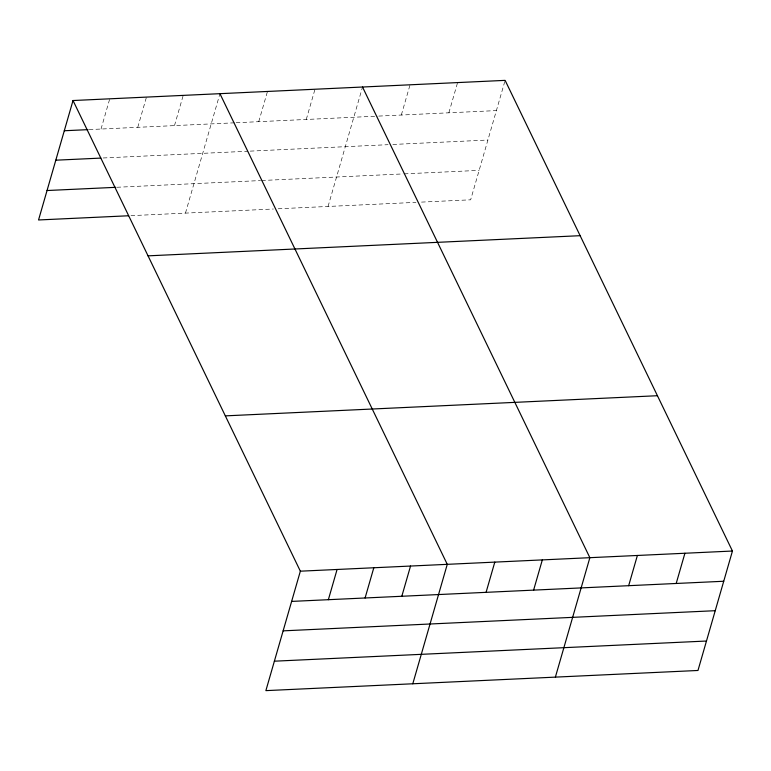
<?xml version="1.0" encoding="UTF-8"?>
<svg xmlns="http://www.w3.org/2000/svg" width="771" height="771" viewBox="0 0 771 771"><rect width="100%" height="100%" fill="white"/><g stroke="black" fill="none" stroke-linecap="round" stroke-linejoin="round"><path stroke-width="0.58" stroke-dasharray="3.85 2.89" d="M101.03 129.036L109.752 98.813M137.758 127.321L146.48 97.098M174.487 125.615L183.209 95.392M185.464 213.114L219.937 93.677M258.748 121.683L267.47 91.46M306.27 119.466L314.992 89.243M328.051 206.464L362.524 87.027M401.334 115.024L410.056 84.8M448.867 112.807L457.589 82.584M504.793 81.485L470.647 199.814L420.735 202.137M89.185 129.586L234.982 122.791M236.167 122.734L377.568 116.132M378.754 116.084L496.399 110.59M103.198 157.978L247.867 151.232M250.247 151.126L388.083 144.688M392.834 144.466L487.898 140.033M116.951 187.266L260.502 180.568M261.687 180.51L403.088 173.918M404.283 173.861L479.138 170.372M130.964 215.658L273.397 209.008M278.148 208.787L415.983 202.359"/><path stroke-width="1.16" d="M73.023 100.529L300.353 571.186L265.879 690.633L697.977 670.471L732.45 551.034L505.121 80.367L73.023 100.529L38.55 219.966L128.593 215.764M328.359 599.703L337.081 569.48M365.088 597.988L373.81 567.764M401.816 596.272L410.538 566.049M412.793 683.781L447.267 564.333L219.937 93.677M486.077 592.34L494.799 562.117M533.609 590.123L542.331 559.9M555.38 677.121L589.863 557.684L362.524 87.027M628.664 585.69L637.386 555.467M676.196 583.474L684.918 553.25M64.301 130.752L88 129.644M55.801 160.195L100.828 158.094M47.05 190.524L115.766 187.324M148.042 255.847L580.139 235.685M225.334 415.868L657.432 395.716M300.353 571.186L732.45 551.034M291.631 601.409L723.728 581.257M283.14 630.851L715.228 610.699M274.38 661.19L706.477 641.029"/></g></svg>
